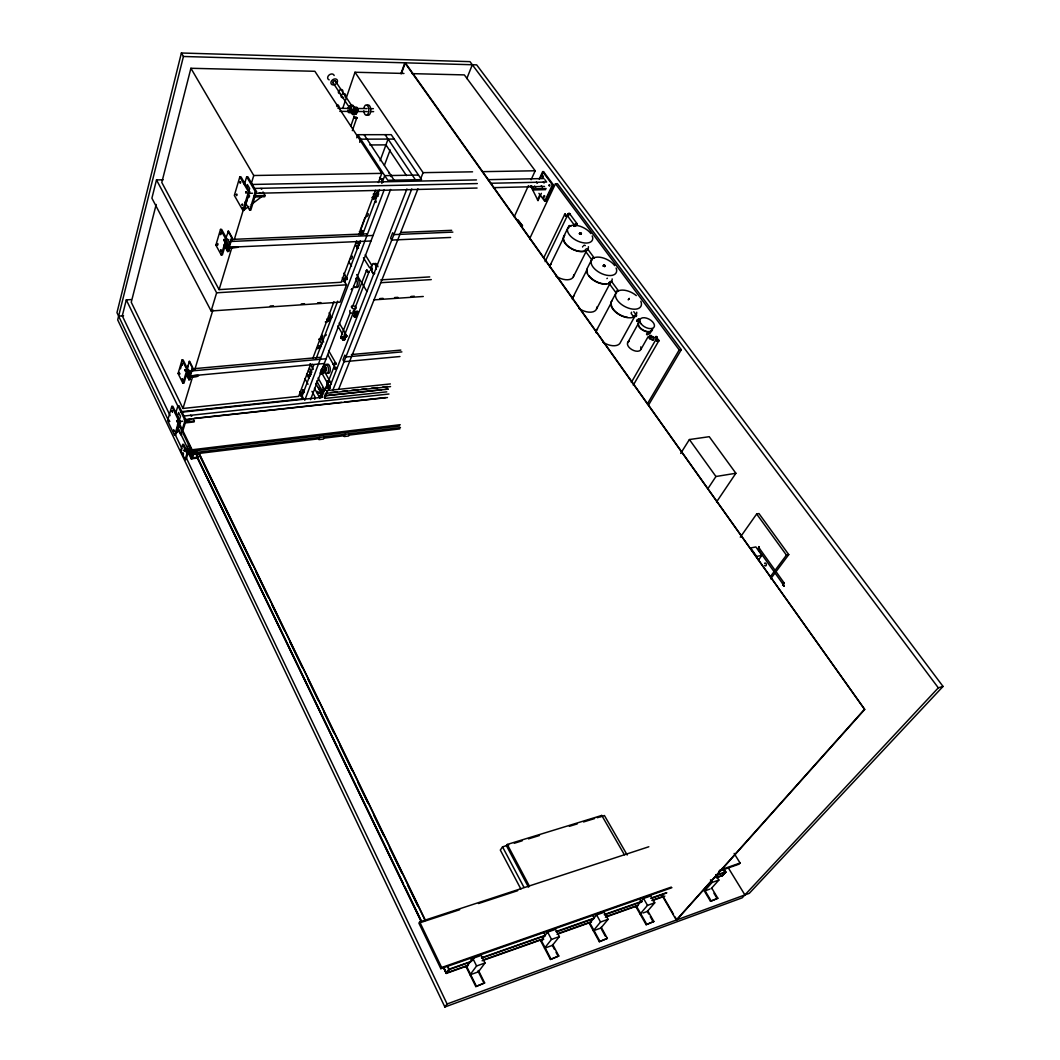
<?xml version="1.0" encoding="UTF-8"?>
<svg xmlns="http://www.w3.org/2000/svg" width="1060" height="1060" viewBox="0 0 1060 1060"><rect width="100%" height="100%" fill="white"/><g stroke="black" fill="none" stroke-linecap="round" stroke-linejoin="round"><path stroke-width="1.5" d="M260.853 188.428L261.648 189.25L262.019 188.508M346.832 279.509L346.554 277.998L345.6 278.118A1.418 0.689 86 0 1 346.395 277.786A1.418 0.689 86 0 1 346.845 279.337M189.448 363.05L189.753 362.308L190.19 363.024M782.585 583.596L784.003 582.788L782.611 583.636L758.046 549.226L758.549 548.471L759.397 548.338L783.976 582.748L782.585 583.596L783.896 582.735M370.51 268.167C371.146 265.066 372.908 271.148 370.881 269.717A1.458 0.729 86.3 0 0 371.822 269.452A1.458 0.729 86.3 0 0 371.437 267.345A1.458 0.729 86.3 0 0 370.47 268.18L370.55 268.723M181.393 53L183.433 56.485L476.669 64.872L943.029 686.443L938.312 687.834L469.991 61.639L181.393 53L116.971 312.647L167.785 419.071M183.433 56.485L117.686 319.881L444.869 1007L742.172 897.833L938.312 687.834M131.201 299.582L126.299 299.887L122.284 315.867L170.103 415.613M163.121 179.802L156.496 179.922L151.898 198.194L211.125 310.977L339.995 302.18L346.527 284.809L342.287 277.76M156.178 204.474L131.255 302.259L182.982 408.458L298.668 396.36L310.62 364.296M378.367 182.559L381.799 173.363L314.873 71.285L190.906 68.277L161.796 182.466L219.089 289.618L341.201 282.252L356.637 240.845M178.08 373.491L182.055 359.976L183.102 359.897L187.991 369.675L183.95 383.163L182.903 383.269L178.08 373.491L179.127 373.398M215.882 245.112L220.506 229.41L221.619 229.357L227.078 239.255L222.375 254.943L221.262 254.996L215.882 245.112L216.982 245.059M180.452 368.893L181.777 364.388M171.799 406.391L167.573 420.634L174.569 435.302L175.589 435.183L179.922 420.979L172.82 406.285L171.799 406.391L178.888 421.098L174.569 435.302M239.838 176.874L234.34 195.424L242.859 210.383L243.999 210.357L249.643 191.807L240.991 176.848L239.838 176.874L248.504 191.833L242.859 210.383M186.838 368.84L189.607 361.301L192.827 367.74L189.21 379.718L186.136 374.617M226.151 237.307L228.549 231.093L232.166 237.612L227.966 251.538L223.832 245.059M182.903 383.269L186.944 369.768L182.055 359.976M187.355 368.787L188.256 365.793M221.262 254.996L225.965 239.295L220.506 229.41M175.562 413.652L177.934 405.755L178.954 405.649L186.083 420.303L183.168 429.764M244.37 184.466L246.675 176.755L247.815 176.742L256.507 191.648L250.809 210.145L249.683 210.185L245.006 202.049M188.23 374.061L189.356 370.311M226.933 245.337L228.682 239.534M189.395 376.406C211.404 372.126 186.666 382.806 187.289 372.153M228.244 247.709L237.864 247.272L228.099 248.159L225.091 241.985M246.635 187.037L247.377 184.573L249.683 188.534L248.557 192.244M188.693 379.772L192.31 367.793L189.077 361.341M227.41 251.565L231.623 237.625L228.006 231.12M177.908 418.793L178.186 417.852M211.125 310.977L216.624 292.798L156.496 179.922M177.749 425.365L179.034 421.138L180.16 423.483L180.452 422.542L177.431 416.288L178.583 412.499L180.465 416.394L179.312 420.197M182.982 408.458L192.96 375.611M194.868 369.344L212.927 309.918M219.089 289.618L231.915 247.417M234.286 239.6L243.31 209.906M251.379 183.327L253.751 175.51L190.906 68.277M175.615 432.4L175.986 433.182L179.405 421.92M243.349 209.39L243.8 210.185L248.265 195.517M178.252 428.743L179.259 425.458M249.564 195.875L249.179 197.107L247.802 194.722M181.71 434.481L180.69 434.6L185.049 420.423L177.934 405.755M249.683 210.185L255.367 191.674L246.675 176.755M180.756 450.579L182.651 444.484L183.685 444.365L188.004 453.389L186.083 459.47L185.049 459.603L180.756 450.579L181.777 450.46M193.278 418.673L194.112 421.946L184.811 422.966M262.986 191.94L265.079 195.49L264.695 196.723L253.83 196.988M191.211 458.834L186.904 449.851L188.812 443.756L193.159 452.752L191.211 458.834L198.233 457.96L196.683 453.19M185.049 459.603L186.971 453.508L182.651 444.484M188.68 450.46L189.727 447.188M182.797 421.204L178.491 421.681L192.098 449.771L190.601 454.462L177.802 427.803M192.244 458.715L194.179 452.633L192.946 450.063M195.716 453.839L196.762 450.566M342.857 108.001L355.007 72.252L403.966 73.445M350.781 126.233L354.014 116.891M352.344 130.632L356.677 118.177M356.756 137.813L357.843 134.7L391.233 134.673L421.575 179.644L387.788 180.306L357.843 134.7M359.671 142.265L360.771 139.165L394.201 139.072M400.918 73.643L404.854 62.818L864.708 709.471L405.317 62.831L401.382 73.657M380.076 160.762L388.079 139.085M360.241 230.219L364.852 217.856M384.409 165.333L390.173 149.884M312.899 358.187L333.953 301.689M358.929 234.71L375.505 190.23M300.642 395.87L302.895 389.855L303.822 389.749L302.127 394.267M358.783 243.164L359.287 243.972L357.406 248.968L356.915 248.173L358.783 243.164L360.44 243.098M301.676 397.235L313.866 364.693M316.198 358.492L337.676 301.159M344.646 282.57L360.334 240.726M362.652 234.525L379.493 189.594M381.825 183.393L384.727 175.642L418.475 175.046M304.763 400.269L384.276 189.607M310.527 399.66L390.583 189.462M651.794 337.796L652.496 336.894L651.953 337.385A1.59 1.034 85.5 0 1 653.291 337.319A1.59 1.034 85.5 0 1 653.437 339.558A1.59 1.034 85.5 0 1 651.966 339.624M340.856 337.08L350.197 312.806M352.529 306.738L366.535 270.34M343.36 338.286L353.325 312.514M354.49 309.48L369.132 271.599M324.916 390.318L333.807 367.356M353.749 316.224L355.603 311.441L357.246 311.322L357.737 312.144L355.882 316.927L353.749 316.224L355.882 316.927M354.239 317.046L356.094 312.276L355.603 311.441M355.855 314.913L357.246 311.322M328.573 390.014L406.908 188.971M652.059 337.438L652.231 337.014A1.59 0.716 -40.4 0 0 651.118 336.669A1.59 0.716 -40.4 0 0 649.648 338.299A1.59 0.716 -40.4 0 0 650.774 338.63A1.603 0.835 -36.3 0 1 649.594 338.06A1.603 0.835 -36.3 0 1 651.423 336.523C651.94 333.569 646.626 338.325 650.098 337.729M332.933 389.947L411.783 188.971M420.065 180.319L423.086 172.661L355.007 72.252M338.604 389.365L417.945 188.826M319.802 437.396L318.914 439.635L323.538 439.065L324.44 436.826M466.811 78.586L472.309 64.753M228.377 232.749L229.212 233.637M345.07 434.322L344.156 436.548L348.687 435.991L349.601 433.765M652.125 337.504L652.298 337.093A1.577 0.941 -89.4 0 1 653.437 337.636A1.577 0.941 -89.4 0 1 653.225 339.69A1.577 0.941 -89.4 0 1 651.98 339.624M189.886 377.93L190.416 379.546L189.873 378.87M514.219 216.863L528.423 185.646M531.139 179.696L535.194 170.779L464.346 74.902L412.115 73.643M545.622 189.647L533.339 189.952L533.842 188.852L531.524 185.685M539.209 179.127L542.64 171.64L543.528 171.627L553.32 184.785L545.608 201.228L544.721 201.254L538.944 193.357M540.785 177.603L543.528 171.627M539.514 195.53L537.5 199.876L538.016 200.578L541.368 193.331M544.721 201.254L552.419 184.811L542.64 171.64M529.629 238.778L555.466 183.738L557.481 183.698L681.288 349.694L648.574 405.026M543.939 257.408L564.662 214.465M545.105 261.621L567.325 215.75A1.484 0.782 26 0 1 565.165 215.511A1.484 0.782 26 0 1 565.285 214.16M563.575 236.791L567.802 228.138M550.06 265.477L563.973 236.976M573.394 276.753L586.246 251.273M591.374 260.243L586.962 268.895A13.833 7.566 27.2 0 0 593.348 280.158A13.833 7.566 27.2 0 0 608.758 283.643M572.837 297.529L587.359 269.094A13.396 7.327 27.2 0 0 587.518 273.255M357.763 243.283L356.637 242.859M596.555 308.977L609.222 284.968M611.143 302.087L615.754 293.461M596.383 330.654L610.785 303.703M636.04 314.118L620.484 342.287A13.409 7.659 28.1 0 1 602.61 341.93M345.958 278.104L347.097 278.104A1.405 0.901 -31.1 0 0 346.143 278.502M627.573 342.87L638.517 323.207M640.942 349.323L648.084 336.735M649.674 333.94L652.046 329.74M631.336 382.435L655.915 339.518A1.577 0.98 24.4 0 0 658.127 341.28A1.577 0.98 24.4 0 0 658.18 339.584M633.284 385.191L658.75 340.883M647.382 403.86L679.221 349.906L681.288 349.694M325.778 334.92L325.486 335.675A1.365 0.729 89.4 0 1 325.831 334.92L326.016 334.801M680.666 453.402L689.397 439.542L709.246 436.693L735.878 473.263L716.56 501.936M648.826 846.754L419.68 921.908L418.885 923.114L440.827 968.681L671.921 887.684M707.749 488.885L715.937 476.51L735.878 473.263M508.76 844.939L502.546 846.861L500.32 850.067L520.871 889.022M507.276 844.449L506.428 845.655L528.45 887.14L529.324 885.948L507.276 844.449L601.762 815.445L624.393 854.771M740.291 537.182L756.654 513.994L758.973 513.57L788.759 554.618L770.66 578.853M440.827 968.681L441.662 967.502L671.338 887.087M446.313 973.305L443.438 967.343L446.207 973.451L448.976 969.608L470.746 961.937M758.456 560.051L761.875 555.374L755.86 546.933L750.652 547.98L756.654 556.434L761.875 555.374M466.294 967.237L472.813 958.359L481.214 955.418L485.003 962.997L478.391 971.835L470.017 974.829L476.589 965.978L485.003 962.997M472.694 959.936L474.217 957.869M444.869 1007L447.095 1003.979L749.314 893.302L943.029 686.443M770.262 576.799L786.44 555.109L788.759 554.618M639.034 320.623C641.154 317.536 634.768 320.425 637.51 321.432A1.59 0.835 -36.5 0 1 637.073 320.173A1.59 0.835 -36.5 0 1 639.18 319.153A1.59 0.835 -36.5 0 1 638.889 320.769M600.874 816.624L601.762 815.445M476.258 985.972L466.665 966.481L466.228 967.091L475.794 986.582L484.645 982.925L478.458 970.456M484.645 982.925L475.794 986.582M543.74 939.24L540.653 940.776L550.445 959.459L558.792 956.001L552.75 944.553M540.719 940.922L547.636 932.111L555.519 929.342L559.389 936.616L552.379 945.387L544.535 948.183L551.505 939.412L559.389 936.616M550.445 959.459L558.792 956.001M608.082 919.338L600.53 922.014L593.322 930.746L600.848 928.07L608.082 919.338L604.16 912.276L596.621 914.926L589.386 923.538L599.324 941.704L607.353 938.378L601.219 927.235M599.324 941.704L607.353 938.378M636.172 907.161L643.539 898.456L650.774 895.925L654.736 902.802L647.276 911.467L642.956 913.004M640.081 914.038L647.501 905.359L654.736 902.802M646.653 924.108L636.596 906.433L636.093 907.029L646.136 924.704L653.861 921.485L647.673 910.646M646.136 924.704L653.861 921.485M864.192 709.63L676.32 920.04L662.195 895.74M864.708 709.471L676.783 919.868L675.127 917.006M704.383 891.062L712.068 882.463L718.879 880.052L715.672 874.752M722.218 875.52L724.894 872.552L722.297 868.312M717.54 877.176L722.443 875.454L725.649 871.876L716.322 875.163M722.377 875.785L725.808 872.141L724.086 869.319M711.167 888.638L718.879 880.052M734.143 853.419L740.079 863.025L739.058 864.152L718.76 871.267M703.734 889.976L710.505 901.305L717.845 898.257L711.896 888.373M717.845 898.257L710.505 901.305M184.069 416.818L183.976 416.13M759.278 548.1L758.761 546.589L759.331 548.086M243.8 210.185L248.795 206.422M251.286 204.54L261.264 197.014M175.986 433.182L179.71 430.44M326.599 390.61L390.345 383.932M390.557 386.595L326.957 393.233L327.487 391.869L326.48 390.61M324.572 395.817C325.46 399.01 325.354 398.679 324.466 395.817M325.38 394.85L326.122 395.592L325.844 392.982L326.414 395.3L325.327 394.85M543.17 182.135L544.191 182.929L543.793 182.227M326.957 393.233L326.719 390.504M358.717 245.045L358.121 246.198M705.735 890.572L709.803 889.115M468.255 965.196L446.167 973L448.817 969.29L470.6 961.632M483.625 959.764L539.924 939.889M558.554 933.317L591.347 921.736M606.929 916.237L636.596 905.757M652.112 900.284L663.123 896.389M446.207 973.451L468.162 965.581M482.101 960.771L543.091 939.12M557.017 934.31L591.48 922.028M605.406 917.218L638.305 905.478M652.231 900.669L664.845 896.111M716.348 877.918L722.443 875.454M481.478 957.803L545.251 935.357M556.129 931.528L593.454 918.397M604.346 914.568L641.671 901.424M650.999 898.151L666.554 892.679M481.624 958.107L545.396 935.649M556.341 931.899L593.799 918.715M604.491 914.846L642.174 901.676M651.158 898.416L666.713 892.944M716.481 875.428L725.808 872.141M719.767 870.141L740.079 863.025M420.449 922.597L459.669 909.719M478.484 903.544L517.704 890.665M514.299 843.243L522.169 840.818M528.463 838.884L539.487 835.492M569.392 826.31L577.263 823.885M583.557 821.951L594.567 818.572M597.283 817.737L604.438 815.538L627.202 855.022M355.723 313.177L354.941 314.316M198.538 457.032L191.515 457.907L187.196 448.91M186.971 453.508L188.004 453.389M192.681 452.858L400.468 427.577M191.886 454.303L319.272 438.734M323.896 438.177L344.513 435.66M349.045 435.103L399.805 428.902M186.904 449.851L187.925 449.718M192.098 449.771L400.19 424.702M399.607 426.014L191.648 451.189L178.809 424.517M194.165 418.356L341.479 402.35M344.752 401.992L385.668 397.54M184.241 419.654L387.457 397.553M178.888 421.098L179.922 420.979M185.049 420.423L186.083 420.303M186.772 420.29L189.873 419.959M185.102 422.026L194.417 421.005M183.751 416.05L388.967 394.015M324.704 395.711L381.706 389.709M384.966 389.365L388.212 389.033M325.99 395.698L387.894 389.179M180.597 411.757L303.637 398.759L299.715 391.577M181.856 412.154L322.916 397.222M324.93 398.427L386.807 391.842M300.285 395.698L301.199 395.605L299.755 392.955M330.654 392.465L337.173 391.789M342.062 391.286L346.951 390.769M351.827 390.266L358.346 389.576M361.606 389.245L366.495 388.728M371.384 388.225L377.903 387.549M382.792 387.033L387.682 386.529M322.452 387.854L323.353 387.761M324.294 363.527L189.21 376.008L190.707 371.026L326.109 358.757M399.938 356.531L344.023 361.699L342.963 359.87L344.818 355.14L345.878 356.968L401.899 351.893M192.986 368.774L320.173 357.352M351.403 354.543L400.826 350.105M186.944 369.768L187.991 369.675M356.094 312.276L357.737 312.144M118.627 316.118L123.57 315.774M270.168 306.022L273.44 305.797M301.252 303.915L304.511 303.69M317.602 302.802L320.875 302.577M379.758 298.575L383.058 298.35M394.572 297.569L397.858 297.343M411.028 296.442L414.314 296.23M373.783 299.874L423.271 296.482M216.624 292.798L346.527 284.809M380.54 282.715L431.287 279.601M380.739 279.866L429.724 276.912M356.915 248.173L358.558 248.093M370.96 240.978L228.019 247.311L229.768 241.508L373.054 235.479M450.619 237.453L391.736 240.064L390.557 238.208L392.69 232.763L393.883 234.605L452.872 232.113M225.965 239.295L227.078 239.255M231.968 239.401L366.945 233.823M400.892 232.418L451.666 230.325M254.215 195.769L265.079 195.49M533.842 188.852L546.125 188.548M248.504 191.833L249.643 191.807M255.367 191.674L256.507 191.648M552.419 184.811L553.32 184.785M247.788 193.357L252.585 193.251M254.771 193.331L477.066 188.044M493.523 187.66L544.575 186.441M254.625 188.428L477.331 183.565M490.528 183.274L546.615 182.055L544.88 179.71M252.32 184.466L476.457 179.922M487.984 179.683L544.019 178.544M253.751 175.51L381.799 173.363M423.086 172.661L472.548 171.826M482.433 171.667L535.194 170.779M369.781 144.968L385.933 144.875L406.47 175.615M339.823 111.353L349.641 111.432M356.094 111.486L367.25 111.578M370.443 111.605L373.637 111.631M337.941 108.319L351.032 108.451M354.252 108.478L367.012 108.597M370.205 108.637L373.385 108.663M758.138 549.279L759.397 548.338M324.916 367.688L325.566 368.496M628.832 299.066C630.342 296.575 627.189 301.649 628.646 299.145M343.016 337.226A1.391 0.875 21.6 0 1 342.817 338.617A1.391 0.875 21.6 0 1 340.83 337.65A1.391 0.875 21.6 0 1 342.062 336.762A1.391 0.927 15.7 0 0 340.803 337.756A1.391 0.927 15.7 0 0 342.817 338.604A1.391 0.927 15.7 0 0 343.042 337.133L343.334 337.584M555.466 183.738L679.221 349.906M569.75 213.855L577.21 223.925M567.285 215.551L574.732 225.634M587.677 249.047L594.262 257.991A1.537 0.875 -37.1 0 0 592.328 258.282A1.537 0.875 -37.1 0 0 591.997 259.965M611.66 281.629L618.483 290.877A1.563 0.861 -36.7 0 0 616.31 291.394A1.563 0.861 -36.7 0 0 616.575 292.918M633.787 311.68L636.477 315.323M585.16 250.783L591.732 259.74M609.102 283.378L615.9 292.639M631.177 313.455L633.853 317.099M542.72 197.279L545.608 201.228M530.239 185.725L533.339 189.952M756.654 513.994L786.44 555.109M689.397 439.542L715.937 476.51M385.111 134.673L415.387 179.763M335.397 81.09L351.337 105.099A2.743 1.974 -35.5 0 1 353.47 107.418M333.025 82.773L348.925 106.808M364.097 134.7L394.108 180.187M382.196 180.677L383.15 182.135M379.877 177.457L382.527 181.512M365.197 254.771L372.113 265.927M355.696 245.271L357.419 248.053M363.434 257.779L369.45 267.517M371.172 270.3L373.743 274.474M728.485 868.127L744.902 894.918M722.999 867.981L725.583 872.221M348.965 261.952L351.549 266.179M356.69 274.633L366.985 291.526M710.465 879.8L712.068 882.463M713.91 893.196L716.454 897.436M704.264 889.38L711.048 900.722M339.187 322.956L346.62 335.636M337.769 325.923L342.711 334.39M662.672 895.567L673.458 914.144M643.539 898.456L647.501 905.359M321.286 337.835L323.711 342.075M328.573 350.555L335.848 363.275M647.157 911.255L648.707 913.958M650.257 916.662L653.344 922.081M639.352 898.668L640.969 901.503M319.06 339.372L321.485 343.625M327.938 354.941L333.595 364.839M242.448 207.641L243.999 210.357M324.241 371.106L331.462 383.906M322.306 373.955L330.402 388.318M327.845 387.298L329.315 389.908M310.05 363.659L313.256 369.383M318.066 377.969L324.466 389.431M309.454 368.045L311.852 372.338M316.648 380.938L322.24 390.968M318.437 387.43L320.849 391.75M308.486 370.443L310.885 374.75M315.695 383.375L321.286 393.432M306.552 374.1L308.924 378.367M314.449 388.331L319.974 398.295M304.882 378.566L308.036 384.263M311.958 391.365L315.111 397.05M596.621 914.926L600.53 922.014M224.945 242.448L228.099 248.159M601.484 929.236L605.313 936.192M225.82 247.629L227.966 251.538M592.553 915.124L594.117 917.987M302.895 389.855L304.352 392.492M589.877 922.942L599.827 941.108M502.546 846.861L523.945 887.313M547.636 932.111L551.505 939.412M552.26 945.162L554.526 949.455M556.036 952.317L557.547 955.179M543.7 932.296L545.224 935.185M541.13 940.167L550.935 958.863M187.169 372.55L189.276 376.803M187.289 375.863L189.21 379.718M472.813 958.359L476.589 965.978M478.007 971.066L483.492 982.156M470.481 958.041L471.938 960.969M531.272 187.13L538.016 200.578M126.299 299.887L178.451 407.332M199.108 453.256L425.471 920.411M447.81 966.521L449.255 969.503L446.591 973.199L443.57 966.945M198.856 453.283L425.179 920.504M447.532 966.627L448.976 969.608M198.273 452.739L252.386 564.503M255.99 571.95L268.26 597.283M271.877 604.73L284.133 630.064M289.91 641.989L302.18 667.323M307.956 679.235L318.053 700.103M323.83 712.029L333.926 732.884M339.703 744.809L351.973 770.143M357.737 782.055L367.846 802.923M373.61 814.835L383.72 835.704M389.497 847.629L401.753 872.963M407.53 884.875L417.64 905.744M196.378 454.13L198.233 457.96M196.352 454.939L403.436 883.815M404.88 886.796L421.297 920.796M197.452 457.787L421.138 921.153M197.385 457.973L421.032 921.312M419.68 921.908L441.662 967.502M177.431 424.729L178.676 427.339M189.131 449.069L191.052 453.057M177.179 427.286L180.69 434.6M189.766 453.574L191.621 457.43M174.913 433.99L182.042 448.91M186.308 457.867L447.095 1003.979M375.73 202.46A1.458 1.06 -39.4 0 1 375.85 201.108M375.677 202.394A1.458 0.98 -33.6 0 1 375.876 201.148M373.729 199.373A1.458 0.98 -33.7 0 1 373.597 199.002M373.663 198.565A1.458 0.98 -33.7 0 1 376.128 197.69M373.783 199.439A1.458 0.901 -39 0 1 374.392 197.809A1.458 0.901 -39 0 1 376.088 197.637M356.809 245.363A2.517 1.458 21.6 0 1 355.683 245.403M362.162 232.59A1.431 0.954 -32.5 0 1 360.294 232.431A1.431 0.954 -32.5 0 1 361.659 230.788A1.431 0.954 -32.5 0 1 362.825 231.795A1.431 1.02 -37.9 0 0 361.592 230.709A1.431 1.02 -37.9 0 0 360.32 232.484A1.431 1.02 -37.9 0 0 362.202 232.657M360.943 232.537A1.431 0.914 26.2 0 1 360.122 233.227M360.877 232.816A1.444 0.822 21.6 0 1 359.658 233.067M324.042 367.29A2.504 1.179 84.1 0 1 325.619 367.104A2.504 1.179 84.1 0 1 326.109 370.43A2.504 1.179 84.1 0 1 324.625 371.199M322.69 367.423A2.504 1.179 84.1 0 1 324.678 368.178A2.504 1.179 84.1 0 1 323.883 371.649M320.517 371.835A2.504 1.51 -29 0 1 323.949 370.364A2.504 1.51 -29 0 1 324.042 372.802M322.982 373.531A2.504 1.51 -29 0 1 320.16 372.762M320.782 369.913A2.504 1.51 -29 0 1 323.565 369.37A2.504 1.51 -29 0 1 323.817 371.278M324.413 367.33A1.987 0.941 84.1 0 1 325.698 367.873A1.987 0.941 84.1 0 1 325.764 370.536A1.987 0.941 84.1 0 1 324.479 370.443M321.683 368.403A1.987 0.927 84.1 0 1 321.895 369.397M322.876 373.239A1.987 1.206 -29 0 1 320.65 372.51A1.987 1.206 -29 0 1 323.313 370.669A1.987 1.206 -29 0 1 323.724 372.656M326.255 365.541A4.611 2.173 84.1 0 1 329.17 365.183A4.611 2.173 84.1 0 1 330.084 371.331A4.611 2.173 84.1 0 1 327.315 372.736M324.069 367.78A4.611 2.173 84.1 0 1 327.023 364.905A4.611 2.173 84.1 0 1 328.083 372.126A4.611 2.173 84.1 0 1 324.585 371.252M336.722 104.662A5.22 2.465 89.1 0 1 339.598 109.034M336.59 105.589A5.22 2.465 89.1 0 1 337.067 106.53M367.184 105.377A5.154 2.517 89.4 0 1 370.761 110.001A5.154 2.517 89.4 0 1 367.343 114.891M363.938 108.199A5.154 2.517 89.4 0 1 367.939 106.199A5.154 2.517 89.4 0 1 367.542 114.612A5.154 2.517 89.4 0 1 363.818 110.849M349.72 107.749A2.809 1.351 89.3 0 1 351.628 108.186A2.809 1.351 89.3 0 1 351.456 112.135A2.809 1.351 89.3 0 1 349.548 111.697M347.852 108.902A2.809 1.351 89.3 0 1 349.893 107.656A2.809 1.351 89.3 0 1 349.972 112.121A2.809 1.351 89.3 0 1 347.892 111.048M355.882 107.418A2.809 1.351 89.3 0 1 357.75 109.22A2.809 1.351 89.3 0 1 356.677 112.771M353.722 108.955A2.809 1.351 89.3 0 1 355.617 107.524A2.809 1.351 89.3 0 1 356.094 111.645M349.667 107.815A2.743 1.974 -35.5 0 1 352.848 106.185A2.743 1.974 -35.5 0 1 354.146 108.451M348.634 108.504A2.743 1.974 -35.5 0 1 351.218 105.205M354.345 114.718A2.743 1.974 -35.5 0 1 352.172 112.307A2.743 1.974 -35.5 0 1 356.213 110.478A2.743 1.974 -35.5 0 1 355.617 114.135A1.471 0.98 -29.8 0 0 356.054 112.334A1.471 0.98 -29.8 0 0 353.881 113.009A1.471 0.98 -29.8 0 0 354.517 114.427A1.484 1.06 -35.5 0 1 353.775 113.128A1.484 1.06 -35.5 0 1 355.736 112.121A1.484 1.06 -35.5 0 1 356.027 113.778M352.437 113.685A2.743 1.974 -35.5 0 1 351.708 110.889A2.743 1.974 -35.5 0 1 355.18 109.312A2.743 1.974 -35.5 0 1 355.908 112.108M356.822 107.921A2.226 1.073 89.3 0 1 357.525 110.24A2.226 1.073 89.3 0 1 356.637 112.201M348.236 108.597A2.239 1.073 89.3 0 1 349.88 108.385A2.239 1.073 89.3 0 1 349.72 111.79A2.239 1.073 89.3 0 1 348.144 110.823M354.384 114.268A2.186 1.563 -35.5 0 1 352.596 112.519A2.186 1.563 -35.5 0 1 355.577 110.797A2.186 1.563 -35.5 0 1 355.816 113.447M352.569 105.854A2.173 1.577 -35.5 0 1 353.046 106.517M349.31 108.663A2.173 1.577 -35.5 0 1 349.191 107.378M349.76 106.477A2.173 1.577 -35.5 0 1 351.191 105.655M333.357 83.051A1.458 1.073 -35.8 0 1 333.092 81.593A1.458 1.073 -35.8 0 1 334.774 80.732A1.458 1.073 -35.8 0 1 335.49 81.951M343.758 97.401A2.438 1.776 -35.6 0 1 341.055 96.116A2.438 1.776 -35.6 0 1 343.97 93.598A2.438 1.776 -35.6 0 1 345.176 96.182M339.942 93.624A2.438 1.789 -35.7 0 1 338.485 91.557A2.438 1.789 -35.7 0 1 341.293 89.57A2.438 1.789 -35.7 0 1 342.751 91.637M335.742 84.098A3.604 2.663 -35.8 0 1 330.906 82.892A3.604 2.663 -35.8 0 1 335.477 78.93A3.604 2.663 -35.8 0 1 336.444 83.488M329.17 79.858A3.591 2.663 -35.9 0 1 329.037 75.074A3.591 2.663 -35.9 0 1 334.152 75.525M334.51 366.999A1.391 0.888 21.5 0 0 334.019 368.31A1.391 0.888 21.5 0 0 336.139 368.734A1.391 0.888 21.5 0 0 335.517 367.197A1.378 0.795 17.3 0 1 336.258 367.833A1.378 0.795 17.3 0 1 335.636 368.814A1.378 0.795 17.3 0 1 333.847 368.072A1.378 0.795 17.3 0 1 334.47 367.104M334.284 364.945A1.378 0.742 -25.4 0 1 333.582 364.057A1.378 0.742 -25.4 0 1 335.45 363.169A1.378 0.742 -25.4 0 1 335.675 364.296M334.337 365.051A1.378 0.835 -29.4 0 1 333.648 363.911A1.378 0.835 -29.4 0 1 335.662 363.143A1.378 0.835 -29.4 0 1 335.305 364.68M354.358 312.806A2.491 1.524 21.8 0 1 351.006 312.872A2.491 1.524 21.8 0 1 350.171 310.341M354.636 306.048A2.504 1.524 21.8 0 1 355.63 308.805A2.504 1.524 21.8 0 1 351.734 307.652A2.504 1.524 21.8 0 1 353.404 305.677M374.1 264.271A4.982 2.491 86.3 0 1 377.969 266.789M374.816 273.215A4.982 2.478 86.3 0 1 371.517 270.101M371.305 267.531A4.982 2.478 86.3 0 1 374.048 263.609A4.982 2.478 86.3 0 1 376.287 269.465M370.669 268.71A2.889 1.855 -31.9 0 1 371.172 268.644M344.05 339.783A1.391 0.676 84.8 0 0 344.884 338.71A1.391 0.676 84.8 0 0 344.076 337.093A1.391 0.742 80 0 1 344.977 338.697A1.391 0.742 80 0 1 344.089 339.77M344.222 336.431A1.378 0.914 -24.1 0 1 346.315 335.49A1.378 0.914 -24.1 0 1 346.09 337.133M344.275 336.523A1.378 0.848 -30.1 0 1 346.302 335.45A1.378 0.848 -30.1 0 1 346.063 337.067M356.995 277.839A4.863 2.385 85.9 0 1 359.115 284.186A4.863 2.385 85.9 0 1 355.935 286.942M355.736 278.356A4.876 2.372 85.9 0 1 357.021 285.431A4.876 2.372 85.9 0 1 353.523 286.346M390.796 175.231A1.51 0.822 22.2 0 1 390.915 176.477M390.822 175.125A1.51 0.888 16.7 0 1 390.915 176.437M381.931 178.796A1.51 0.822 22 0 1 379.877 177.497M345.838 278.104A1.418 0.689 86 0 1 346.673 277.813A1.418 0.689 86 0 1 347.07 279.495M351.721 288.903A1.418 0.755 17.5 0 1 351.377 289.393M351.708 288.943A1.418 0.848 21.6 0 1 351.35 289.499M309.944 374.842A2.703 1.749 20.9 0 1 309.891 374.471M321.935 395.99A1.365 0.808 -28.7 0 1 320.239 396.162A1.365 0.808 -28.7 0 1 320.756 394.81A1.365 0.742 -34.2 0 1 322.412 394.572M322.452 394.638A1.365 0.808 -28.7 0 0 320.756 394.81A1.365 0.742 -34.2 0 0 320.279 396.228A1.365 0.742 -34.2 0 0 321.882 395.923M382.077 179.021A1.868 1.02 22 0 1 379.559 177.563M321.061 346.461A8.533 5.379 20.8 0 1 316.741 348.621M321.988 344.01A8.546 5.366 20.8 0 1 317.656 346.183M321.816 339.703A8.546 5.366 20.8 0 1 322.425 341.24M312.369 364.256A8.188 5.234 20.7 0 1 310.606 364.627M319.842 347.375A8.268 5.207 20.8 0 1 316.635 348.449M375.902 193.821A7.526 4.16 21.7 0 1 371.941 197.518M377.161 190.469A7.539 4.16 21.8 0 1 373.186 194.165M368.111 213.564A7.022 3.948 21.6 0 1 365.859 216.889M375.227 195.808A7.102 3.922 21.7 0 1 373.252 197.041M359.34 231.61A7.354 4.227 21.5 0 1 360.943 235.227M352.238 256.07A6.85 4.015 21.4 0 1 349.972 259.462M344.195 278.661A7.168 4.28 21.2 0 1 343.029 281.721M343.864 273.162A7.181 4.28 21.3 0 1 342.95 279.244M328.918 316.953A7.009 4.319 21 0 1 325.539 322.147M329.09 312.846A7.022 4.319 21 0 1 326.626 319.245M322.624 335.357A6.546 4.094 20.8 0 1 318.967 339.12M329.103 319.272A6.612 4.081 21 0 1 325.394 321.882M764.565 563.377A1.444 0.994 76.2 0 1 766.009 563.562A1.444 0.994 76.2 0 1 766.115 565.563A1.444 0.994 76.2 0 1 764.671 565.377M758.721 548.788A1.616 0.994 34.7 0 1 759.013 547.344M783.287 583.199A1.63 1.139 75.1 0 1 783.419 585.451M323.949 390.782A1.365 0.808 -28.8 0 1 322.107 390.676A1.365 0.808 -28.8 0 1 323.724 389.232A1.365 0.808 -28.8 0 1 324.32 390.451M323.949 390.915A2.743 1.776 21.4 0 1 323.618 390.57M354.716 116.759A1.484 0.662 17.5 0 0 354.159 117.633A1.497 0.782 21.3 0 0 356.253 118.415A1.497 0.782 21.3 0 0 356.306 117.196A1.484 0.662 17.5 0 1 356.292 118.296A1.484 0.662 17.5 0 1 354.159 117.633A1.497 0.782 21.3 0 1 354.755 116.64M321.604 393.604A1.365 0.808 -28.7 0 1 321.816 392.081A1.365 0.808 -28.7 0 1 323.658 392.187M321.63 393.631A1.365 0.742 -34.3 0 1 321.869 392.147A1.365 0.742 -34.3 0 1 323.605 392.094M323.87 393.949A2.729 1.776 21.4 0 1 323.406 393.697M567.272 215.829A1.484 0.861 31 0 1 565.152 215.551A1.484 0.861 31 0 1 565.338 214.04M568.226 214.372A3.008 1.802 88.9 0 1 568.518 214.703M568.518 215.843A1.497 0.967 -43.4 0 1 567.259 215.074A1.497 0.967 -43.4 0 1 568.849 213.484A1.497 0.901 -37.7 0 1 569.71 214.663A1.497 0.967 -43.4 0 0 568.849 213.484A1.497 0.901 -37.7 0 0 567.232 215.048A1.497 0.901 -37.7 0 0 568.452 215.763M574.666 225.263A1.51 0.888 -37.6 0 1 576.309 223.647A1.51 0.888 -37.6 0 1 577.157 224.733A1.51 0.98 -33 0 0 576.547 223.62A1.51 0.98 -33 0 0 574.613 225.184M574.056 226.376A1.51 0.994 84 0 1 575.885 226.124A1.51 0.914 88.7 0 0 574.162 226.363M568.69 227.185A1.51 0.914 88.6 0 1 570.399 226.336M568.624 228.138A1.51 0.901 -37.5 0 1 568.928 226.442A1.51 0.901 -37.5 0 1 570.85 226.191M586.842 250.69A1.537 0.888 -37.2 0 1 585.08 250.544A1.537 0.888 -37.2 0 1 586.67 248.808A1.537 0.888 -37.2 0 1 587.611 249.842M610.282 283.537A1.563 0.861 -36.8 0 1 609.063 282.887A1.563 0.861 -36.8 0 1 610.838 281.364A1.563 0.861 -36.8 0 1 611.58 282.424M634.529 317.364A1.59 0.848 -36.5 0 1 634.052 316.158A1.59 0.848 -36.5 0 1 636.093 315.072A1.59 0.848 -36.5 0 1 636.04 316.556M652.152 337.544A1.603 0.835 -36.3 0 0 651.423 336.523A1.603 0.835 -36.3 0 0 650.668 335.583A1.603 0.835 -36.3 0 0 648.866 337.212A1.603 0.835 -36.3 0 0 650.283 337.65M655.57 339.279A1.59 1.034 85.6 0 0 657.107 339.054A1.59 1.034 85.6 0 0 656.657 336.735A1.59 1.113 -88.8 0 0 655.186 337.584A1.59 1.034 85.6 0 1 656.657 336.735A1.59 1.113 -88.8 0 1 657.12 339.067A1.59 1.113 -88.8 0 1 655.451 339.293M657.558 338.644A3.193 1.643 -36.3 0 1 657.65 338.962M658.538 340.088A1.577 0.888 29.1 0 1 657.876 341.293A1.577 0.888 29.1 0 1 655.901 339.889M315.244 397.818A1.351 0.808 16.8 0 0 314.926 399.117A1.351 0.888 21.1 0 1 315.284 397.725M318.265 392.253A2.703 1.616 -28.7 0 1 318.464 391.882M328.004 386.979A1.351 0.808 26.9 0 1 328.096 388.623A1.351 0.875 21.4 0 0 328.03 386.913M327.023 386.728A1.351 0.808 26.9 0 0 327.129 388.371A1.351 0.875 21.4 0 1 327.036 386.728M327.023 385.469A1.365 0.875 21.4 0 1 328.282 384.793M327.076 385.204A1.351 0.795 17.1 0 1 328.255 384.886M328.004 381.905A2.703 1.272 83.9 0 1 328.189 382.315M328.07 382.647A1.351 0.716 -25.1 0 1 326.758 382.435A1.351 0.808 -29 0 1 327.566 381.216A1.351 0.808 -29 0 1 329.103 381.15M329.143 381.216A1.351 0.716 -25.1 0 0 327.606 381.295A1.351 0.716 -25.1 0 0 326.758 382.435A1.351 0.808 -29 0 0 328.11 382.753M322.584 372.948A1.351 0.822 -29 0 1 321.286 372.206A1.351 0.822 -29 0 1 323.26 371.172A1.351 0.822 -29 0 1 323.048 372.696M648.349 334.337A1.603 0.835 -36.3 0 1 646.573 334.284A1.603 0.835 -36.3 0 1 648.269 332.522A1.603 0.835 -36.3 0 1 649.17 333.489M652.589 328.719A7.99 4.452 28.7 0 1 642.863 330.243A7.99 4.452 28.7 0 1 639.842 321.365M640.757 346.885A7.446 4.24 28.7 0 1 637.457 351.257A7.446 4.24 28.7 0 1 628.858 347.11A7.446 4.24 28.7 0 1 629.203 341.293M652.178 328.6A7.526 4.2 28.7 0 1 642.996 330.031A7.526 4.2 28.7 0 1 640.147 321.657M582.576 247.006A1.524 0.888 -37.2 0 1 582.708 246.569M583.477 245.721A1.524 0.888 -37.2 0 1 584.497 245.337M584.908 245.403A1.524 0.888 -37.2 0 1 585.173 245.642M584.948 251.207A13.595 7.314 26.4 0 1 568.319 246.649A13.595 7.314 26.4 0 1 564.794 235.28M588.406 246.702A13.595 7.314 26.4 0 1 588.062 248.636M592.222 235.903A13.661 7.287 26.4 0 1 578.23 241.296A13.661 7.287 26.4 0 1 569.525 226.284A13.661 7.287 26.4 0 1 590.884 233.597M573.738 274.858A12.958 7.168 26.4 0 1 567.882 279.76A12.958 7.168 26.4 0 1 555.798 275.998M549.663 267.358A12.958 7.168 26.4 0 1 551.24 263.993M584.656 250.928A13.17 7.089 26.4 0 1 571.353 248.411A13.17 7.089 26.4 0 1 563.589 238.844M606.916 278.608A1.55 0.861 -36.9 0 1 607.367 278.21M612.15 278.899A13.833 7.566 27.2 0 1 611.845 280.926M616.112 268.034A13.899 7.539 27.2 0 1 602.133 273.838A13.899 7.539 27.2 0 1 593.07 258.296A13.899 7.539 27.2 0 1 614.721 265.636M596.873 307.002A13.17 7.407 27.2 0 1 591.056 312.183A13.17 7.407 27.2 0 1 578.826 308.42M572.48 299.49A13.17 7.407 27.2 0 1 574.003 295.965M610.335 282.305A13.396 7.327 27.2 0 1 608.466 283.378M605.962 283.868A13.396 7.327 27.2 0 1 588.843 275.587M631.283 312.66A1.577 0.848 -36.5 0 1 631.614 312.21M633.39 317.192A14.071 7.817 28 0 1 616.35 312.7A14.071 7.817 28 0 1 612.322 300.404M636.716 312.197A14.071 7.817 28 0 1 635.311 316.012M640.823 301.252A14.138 7.791 28 0 1 628.368 308.089A14.138 7.791 28 0 1 616.125 292.719A14.138 7.791 28 0 1 636.305 295.594M596.064 332.707A13.409 7.659 28.1 0 1 597.522 328.998M627.6 317.377A13.634 7.566 28 0 1 611.236 304.313M260.932 193.317L259.422 192.973L260.932 193.317M322.147 336.497L321.617 337.901A1.365 0.716 80 0 0 321.882 335.543L322.147 336.497M542.508 176.464C543.263 179.378 543.833 174.118 542.508 176.464M543.886 196.193C544.654 199.134 545.224 193.847 543.886 196.193M549 185.235C549.716 188.19 550.432 182.877 549 185.235M325.142 389.788C325.672 392.001 323.525 385.84 325.062 389.802M330.733 317.987C330.243 316.516 333.529 317.351 330.733 317.987M190.495 415.427L191.833 415.798L190.495 415.427M190.787 419.071L189.448 418.833L190.787 419.071M169.123 420.29L169.587 421.496L169.123 420.29M171.945 410.803L172.422 412.009L171.945 410.803M173.787 430.068L174.264 431.287L173.787 430.068M179.219 372.577L179.683 374.034L179.219 372.577M176.649 420.595L177.139 421.814L176.649 420.595M181.896 363.474L182.373 364.932L181.896 363.474M182.307 378.831L182.877 380.262L182.307 378.831M185.01 369.741L185.487 371.199L185.01 369.741M183.102 453.229L183.499 454.25L183.128 453.084M184.069 450.129L184.466 451.162L184.069 450.129M192.589 369.052L193.066 370.51L192.589 369.052M217.167 243.88C217.393 247.788 218.784 242.091 217.167 243.88M220.294 233.306C220.56 237.268 221.845 231.411 220.294 233.306M220.626 250.213C220.891 254.161 222.189 248.358 220.626 250.213M223.779 239.626C224.044 243.601 225.356 237.745 223.779 239.626M228.629 249.842C228.854 253.751 230.285 248.053 228.629 249.842M231.822 239.295C232.047 243.204 233.478 237.493 231.822 239.295M236.287 194.457C236.486 197.928 237.745 192.748 236.287 194.457M239.957 182.081C240.169 185.579 241.428 180.372 239.957 182.081M241.971 204.421C242.17 207.893 243.456 202.751 241.971 204.421M245.708 192.059C245.946 195.57 247.165 190.336 245.708 192.059M320.716 396.334L321.206 397.447L320.716 396.334M603.617 264.907L605.194 265.676L603.617 264.907M604.69 266.55L603.087 265.914L604.69 266.55M580.907 234.34L579.33 233.703L580.907 234.34M581.41 233.332L579.833 232.71L581.41 233.332M542.442 186.719L541.17 186.202L542.442 186.719M353.258 311.269C354.292 313.151 355.325 309.136 353.258 311.269M536.294 182.399L537.539 182.996L536.36 182.32M535.737 186.878L534.465 186.361L535.737 186.878M784.162 585.756L782.664 585.133L784.162 585.756M784.148 585.796L782.783 584.921L784.148 585.796M377.466 193.185L377.254 193.556A1.497 0.742 87.9 0 1 378.022 193.066L378.592 194.338A1.497 0.742 87.9 0 0 378.022 193.066L377.466 193.185M522.5 225.82L517.969 220.082L522.5 225.82M377.983 195.981L377.426 195.663A1.497 0.742 87.9 0 0 377.983 195.981M321.418 338.14A1.365 0.848 -29.3 0 0 320.544 337.61A1.365 0.901 -23.2 0 1 321.458 338.219M368.416 271.93A1.444 0.782 27.1 0 0 369.026 271.002A1.444 0.848 22 0 1 368.416 271.93A1.444 0.848 22 0 1 366.588 271.042A1.444 0.848 22 0 1 367.237 270.008A1.444 0.782 27.1 0 0 366.627 270.936A1.444 0.782 27.1 0 0 368.416 271.93M343.599 339.081A1.391 0.676 84.8 0 0 342.817 337.199A1.391 0.755 89.4 0 1 343.652 339.081A1.391 0.676 84.8 0 1 342.552 339.598A1.391 0.755 89.4 0 0 343.652 339.081M389.431 173.231A1.524 0.848 -86.5 0 0 388.636 172.462A1.524 0.768 88.4 0 1 389.325 173.217M308.857 375.717A1.351 0.875 -22.5 0 0 310.249 376.088A1.351 0.822 -28.6 0 1 308.897 375.796A1.351 0.822 -28.6 0 1 309.666 374.525A1.351 0.822 -28.6 0 1 311.203 374.458A1.351 0.875 -22.5 0 0 309.639 374.471A1.351 0.875 -22.5 0 0 308.857 375.717M322.836 391.18A1.365 0.742 -34.3 0 0 324.546 389.63A1.365 0.742 -34.3 0 0 322.677 389.788A1.365 0.742 -34.3 0 0 322.836 391.18M317.576 392.889A1.365 0.888 21.1 0 0 319.497 392.849A1.351 0.822 26.6 0 1 317.602 392.809A1.351 0.822 26.6 0 1 317.337 391.392A1.365 0.888 21.1 0 0 317.576 392.889M327.858 386.476A1.365 0.875 21.4 0 0 329.223 385.244A1.351 0.795 17.1 0 1 327.885 386.41M328.931 382.13A1.351 0.716 -25.1 0 0 329.183 381.785A1.351 0.808 -29 0 1 328.958 382.17M641.022 323.737A8.003 4.452 28.6 0 0 653.702 327.606A8.003 4.452 28.6 0 0 646.706 318.185A8.003 4.452 28.6 0 0 641.022 323.737"/></g></svg>
